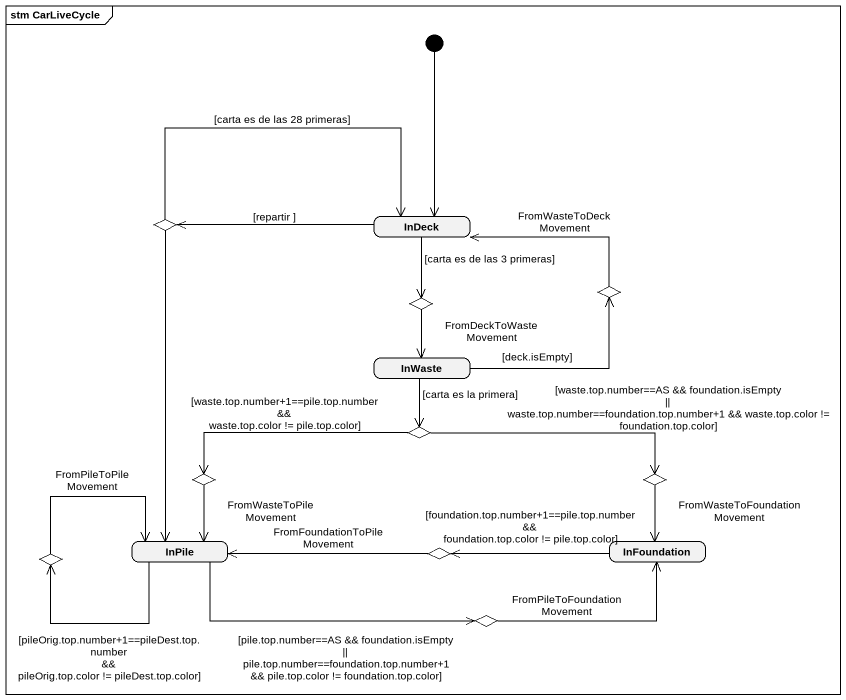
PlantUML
@startuml
mainframe stm CarLiveCycle
hide empty description
state choice1 <<choice>>
state InDeck
state choice2 <<choice>>
state choice3 <<choice>>
state InWaste
state choice4 <<choice>>
state choice5 <<choice>>
state choice6 <<choice>>
state choice7 <<choice>>
state InPile
state choice8 <<choice>>
state InFoundation
state choice9 <<choice>>
[*] --> InDeck
choice1 -right-> InDeck : [carta es de las 28 primeras]
choice1 --> InPile
InDeck -left-> choice1 : [repartir ]
InDeck --> choice2 : [carta es de las 3 primeras]
choice2 --> InWaste : FromDeckToWasteMovement
choice3 -left-> InDeck : FromWasteToDeckMovement
InWaste -right-> choice3 : [deck.isEmpty]
InWaste --> choice4 : [carta es la primera]
choice4 -left-> choice5 : [waste.top.number+1==pile.top.number && waste.top.color != pile.top.color]
choice4 -right-> choice6 : [waste.top.number==AS && foundation.isEmpty || waste.top.number==foundation.top.number+1 && waste.top.color != foundation.top.color]
choice5 --> InPile : FromWasteToPileMovement
choice6 --> InFoundation : FromWasteToFoundationMovement
choice7 -right-> InPile : FromPileToPileMovement
InPile -left-> choice7 : [pileOrig.top.number+1==pileDest.top.number && pileOrig.top.color != pileDest.top.color]
InPile -right-> choice9 : [pile.top.number==AS && foundation.isEmpty || pile.top.number==foundation.top.number+1 && pile.top.color != foundation.top.color]
choice8 -left-> InPile : FromFoundationToPileMovement
InFoundation -left-> choice8 : [foundation.top.number+1==pile.top.number && foundation.top.color != pile.top.color]
choice9 -right-> InFoundation : FromPileToFoundationMovement
@enduml
